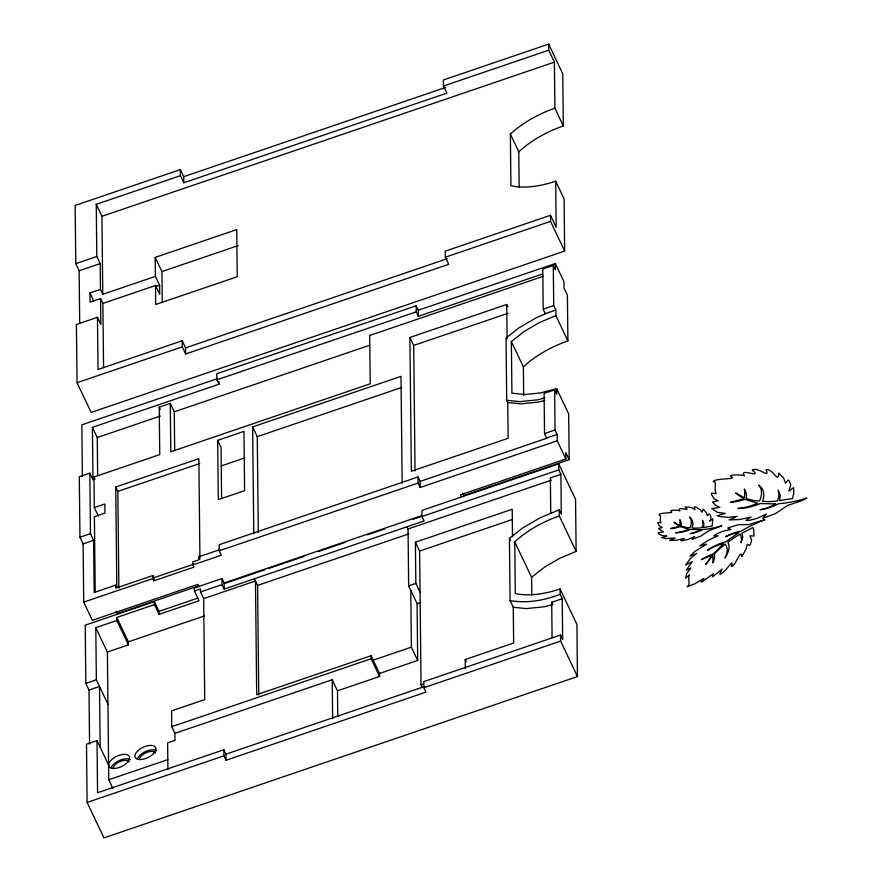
<?xml version="1.0" encoding="UTF-8"?>
<svg xmlns="http://www.w3.org/2000/svg" width="882" height="882" viewBox="0 0 882 882"><rect width="100%" height="100%" fill="white"/><g stroke="black" fill="none" stroke-linecap="round" stroke-linejoin="round"><path stroke-width="1.32" d="M462.554 493.258L463.678 495.618L569.166 459.676L568.669 413.912L556.674 388.642L540.324 392.975L525.055 394.508L511.913 393.174L511.362 341.566L524.371 331.312L539.563 322.481L555.892 315.668L555.825 310.034L553.731 305.602L553.29 265.471L542.772 269.054L543.202 309.185L545.308 313.926L536.752 317.487L519.013 327.806L506.048 338.027L506.709 400.296L507.767 402.512L508.153 438.277L411.343 471.253L409.91 337.464L506.709 304.477L507.8 306.76M465.332 668.633L465.233 659.504L513.644 643.011L513.258 607.246L510.105 600.598L509.432 538.329L522.398 528.12L540.137 517.8L559.21 509.84L561.316 514.272L560.886 474.34L558.78 469.908L558.714 463.822L421.927 510.435L421.993 516.51L424.099 520.953L224.171 589.066L222.066 584.634L221.999 578.559L194.382 587.963L194.415 591.006L199.045 600.763L159.058 614.379L154.427 604.633L154.394 601.59L85.212 625.162L85.83 683.396L88.994 690.044L89.578 744.099M531.78 594.986L531.592 577.335L544.602 567.082L559.794 558.251L576.122 551.437L575.56 499.289L558.714 463.822M519.167 187.16L518.792 151.847A68.002 34.001 -25.4 0 1 563.311 125.95L562.76 73.801L548.648 44.1L443.425 79.953L443.492 86.039L446.865 93.128L183.798 182.761L183.732 176.676L180.369 169.587L75.146 205.44L75.775 263.663L79.137 270.763L79.7 323.462M103.569 367.739L102.874 303.43L155.486 285.503L155.695 304.51L237.236 276.728L236.729 229.596L155.188 257.379L155.386 276.386L102.775 294.312L100.46 289.428L100.184 263.586L96.811 256.497L96.259 204.348L180.435 175.661L180.369 169.587M443.492 86.039L548.714 50.186L548.648 44.1M183.732 176.676L445.498 87.494M102.775 294.312L101.937 216.322L554.403 62.148L548.714 50.186M75.775 263.663L96.811 256.497M79.137 270.763L100.184 263.586M102.874 303.43L100.559 298.557L90.041 302.14L89.942 293.022L100.46 289.428M162.255 302.537L161.924 271.568L238.294 245.549M155.728 286.573L159.598 285.25L155.386 276.386M100.559 298.557L100.835 324.4L97.472 317.311L76.425 324.477L77.054 382.711L91.155 412.412L564.656 251.072L564.105 198.924L555.682 181.196A68.002 34.001 -25.4 0 1 510.921 185.716L510.369 134.119A68.002 34.001 -25.4 0 1 554.899 108.221L554.403 62.148M555.682 181.196L556.178 227.258L550.489 215.296L445.267 251.138L445.333 257.224L448.706 264.313L185.639 353.947L185.573 347.872L182.21 340.772L98.023 369.459L97.472 317.311M77.054 382.711L182.276 346.858L182.21 340.772M445.333 257.224L550.555 221.371L550.489 215.296M185.573 347.872L447.328 258.68M542.265 274.082L418.344 316.296L418.277 310.221L416.172 305.789L216.774 373.725L216.84 379.811L218.945 384.243L92.412 427.351L92.974 479.808L89.821 473.16L79.292 476.743L79.942 537.248L83.106 543.896L83.724 602.13L92.356 620.311L197.844 584.369L198.968 586.728M217.578 378.599L81.828 424.859L82.379 476.589M418.277 310.221L555.329 263.52L563.962 281.7L564.028 288.083L567.402 295.172L567.887 340.937A68.002 34.001 -25.4 0 0 523.357 366.835L523.665 395.357M216.84 379.811L416.238 311.864L416.172 305.789M98.332 516.058L94.297 507.569L93.977 477.008L159.741 454.594L159.223 407.164L170.281 403.394L174.272 411.817L174.691 450.768M543.334 276.286L369.679 335.458L370.197 383.802L170.799 451.749L170.281 403.394M97.659 475.497L97.252 437.549L160.436 416.017M174.272 411.817L369.767 345.215M415.047 471.043L413.691 345.446L507.922 313.342M543.202 309.185L553.731 305.602M545.308 313.617L555.825 310.034M253.784 533.786L252.638 426.91L401.001 376.36L402.159 483.226M217.667 440.35L243.972 431.386L244.612 490.679L218.306 499.642L217.667 440.35L221.04 447.45L221.591 498.65M258.305 532.574L257.268 436.667L401.729 387.441M89.821 473.16L90.471 533.665L93.624 540.313L94.187 592.461L115.751 585.119L116.81 587.335L115.729 486.985L198.858 458.662L199.916 557.633M118.872 588.007L117.835 491.417L199.663 463.535M94.297 507.569L104.826 503.975L104.925 513.103L94.396 516.687L95.212 591.943M221.128 465.961L244.523 457.99M79.942 537.248L90.471 533.665M83.106 543.896L93.624 540.313M554.635 389.855L544.106 393.438L544.536 433.558L546.653 438.299L420.119 481.407L420.185 487.492L557.237 440.791L557.17 434.407L555.065 429.975L554.635 389.855L556.74 394.287L556.674 388.642M544.536 433.558L555.065 429.975M420.119 481.407L418.013 476.975L219.133 544.734L219.199 550.82L221.305 555.252L192.893 564.932L193.952 567.148L153.964 580.775L152.917 578.559L152.884 575.516L115.785 588.151L115.751 585.119M546.642 437.99L557.17 434.407M192.893 564.932L192.86 561.889L198.913 559.827L198.88 556.785L220.004 549.596M219.199 550.82L418.079 483.06L418.013 476.975M153.964 580.775L153.931 577.732L193.919 564.105M83.724 602.13L152.917 578.559M569.166 459.676L565.792 452.587L565.869 458.971L460.382 494.912L461.507 497.272M198.56 585.946L117.229 613.663L116.104 611.303M112.841 788.365L108.751 779.754L107.372 652.041L128.419 644.874L116.843 620.487L116.81 617.444L154.427 604.633M194.415 591.006L200.457 588.944L200.49 591.987L203.654 598.635L204.734 699.591L171.593 710.881L171.758 726.691L174.923 733.339L174.989 740.34L167.624 742.842L167.911 769.523M224.171 589.066L224.105 582.991L421.431 515.75M224.612 583.487L264.898 569.761M268.801 568.427L303.882 556.476M318.182 551.603L345.479 542.298M367.573 534.779L384.464 529.013M413.063 519.278L422.158 516.179M107.935 704.189L96.359 679.802L95.796 627.653L116.843 620.487M200.49 591.987L222.066 584.634M421.993 516.51L558.78 469.908M560.886 474.34L550.368 477.923L550.743 513.225M159.058 614.379L159.025 611.347L197.722 598.161M203.654 598.635L255.471 580.973L256.695 694.696L371.124 655.712L379.547 673.44L379.58 676.483L337.486 690.827L337.762 716.338M379.547 673.44L417.693 660.442L417.076 603.586L408.664 585.857L408.046 528.991L551.415 480.139M258.757 695.027L257.577 585.405L408.851 533.864M420.053 592.274L415.841 583.41L415.4 542.21L512.199 509.223L512.497 536.73M128.419 644.874L128.386 641.831L204.315 615.956M422.103 687.078L421.045 684.862L419.612 551.074L512.541 519.41M85.83 683.396L96.359 679.802M88.994 690.044L99.512 686.461L100.173 747.274M408.664 585.857L415.841 583.41M417.076 603.586L420.67 602.362M108.585 765.003L97.009 740.615L86.491 744.21L87.109 802.433L103.955 837.9L577.456 676.56L576.905 624.412L560.059 588.956A68.002 34.001 -25.4 0 1 515.308 593.476L514.746 541.868A68.002 34.001 -25.4 0 1 559.276 515.97L559.21 509.84M171.758 726.691L371.157 658.755L371.124 655.712M560.059 588.956L560.114 594.281C544.315 600.532 526.973 603.486 510.105 600.598M373.229 660.144L411.376 647.145L410.769 590.29M552.077 637.609L551.702 602.307L562.22 598.713L560.114 594.281M174.923 733.339L332.227 679.746L337.486 690.827M108.751 779.754L167.8 759.634M562.22 598.713L562.661 639.45L560.555 635.018L423.768 681.621L423.834 687.706L425.94 692.138L226.013 760.262L225.946 754.176L223.841 749.744L97.571 792.764L97.009 740.615M421.045 684.862L423.592 683.991M225.946 754.176L424.573 686.505M87.109 802.433L223.907 755.83L223.841 749.744M423.834 687.706L560.621 641.104L560.555 635.018M544.988 397.892L537.634 399.833L519.807 401.63L506.709 400.296M544.811 400.428L538.693 402.049L520.854 403.846L507.767 402.512M513.258 607.246L526.345 608.591L544.183 606.783L552.749 604.523L551.702 602.307M554.899 108.221L563.311 125.95M510.369 134.119L518.792 151.847M550.555 221.371L564.656 251.072M553.29 265.471L555.395 269.903L555.329 263.52M555.892 315.668L567.887 340.937M511.362 341.566L523.357 366.835M557.237 440.791L565.869 458.971M559.276 515.97L576.122 551.437M416.238 311.864L418.344 316.296M514.746 541.868L531.592 577.335M560.621 641.104L577.456 676.56M509.432 538.329L510.48 540.545M409.91 337.464L413.691 345.446M418.079 483.06L420.185 487.492M415.4 542.21L419.612 551.074M406.999 526.774L408.046 528.991M465.233 659.504L466.291 661.721M411.376 647.145L417.693 660.442M180.435 175.661L183.798 182.761M371.157 658.755L379.58 676.483M252.638 426.91L257.268 436.667M155.188 257.379L161.924 271.568M155.486 285.503L159.697 294.368L159.598 285.25M182.276 346.858L185.639 353.947M96.259 204.348L101.937 216.322M254.424 578.757L257.577 585.405M159.223 407.164L160.315 409.446M89.942 293.022L93.746 301.038M221.999 578.559L224.105 582.991M198.88 556.785L199.938 559.012M92.412 427.351L97.252 437.549M115.729 486.985L117.835 491.417M152.884 575.516L153.931 577.732M154.394 601.59L159.025 611.347M93.977 477.008L95.058 479.29M223.907 755.83L226.013 760.262M116.81 617.444L128.386 641.831M95.796 627.653L107.372 652.041M506.709 304.477L507.084 338.864M332.227 679.746L332.646 718.687M218.912 381.807L218.945 384.243M113.061 768.63A8.787 4.388 -25.4 0 1 120.095 761.541A8.787 4.388 -25.4 0 1 129.081 761.949M139.367 759.667A8.787 4.388 -25.4 0 1 146.412 752.578A8.787 4.388 -25.4 0 1 155.386 752.985M137.338 758.774A11.334 5.667 -25.4 0 1 146.081 751.321A11.334 5.667 -25.4 0 1 156.599 750.736M111.033 767.737A11.334 5.667 -25.4 0 1 119.776 760.284A11.334 5.667 -25.4 0 1 130.293 759.7M680.099 522.376L679.901 525.584L674.013 522.365L679.327 526.223L670.629 528.594A23.968 11.984 -25.4 0 0 680.165 526.609L688.743 529.189A24.409 12.205 -25.4 0 1 675.546 532.717A23.957 11.973 -25.4 0 0 690.54 529.421L700.914 529.696A18.963 9.482 -25.4 0 1 690.341 533.588A19.415 9.702 -25.4 0 0 702.667 529.575L706.669 529.156A59.028 29.514 -25.4 0 0 721.719 525.782L708.852 530.688L700.749 536.157L692.127 539.365L694.63 536.454L688.423 539.354L681.819 540.864L680.937 540.633L684.3 538.472L676.615 540.137L669.636 540.412L675.16 537.987L665.667 538.593L661.676 537.579C674.377 534.393 660.034 537.722 658.06 532.805L663.429 532.011L658.534 528.439L662.261 527.557L658.931 525.628L657.807 522.464L661.026 522.806C658.733 520.711 662.47 515.419 658.953 514.724C660.32 512.244 674.752 513.467 671.4 511.494C668.093 509.972 678.214 509.785 679.868 510.91C676.13 505.397 692.359 512.541 685.116 507.062L689.68 507.183A22.546 11.279 -25.4 0 1 693.737 508.76L694.906 509.785L694.366 506.852L696.328 507.249L700.65 510.149L701.995 512.244L703.186 509.179L706.173 512.376L707.441 515.816C709.9 510.38 712.424 518.903 709.701 521.086L712.788 518.759L712.149 526.08L703.351 527.48L703.957 524.018L702.502 520.347L703.053 524.393L702.072 527.645A32.524 16.262 -25.4 0 1 692.039 527.877A30.385 15.192 -25.4 0 0 689.426 517.05A29.878 14.939 -25.4 0 1 689.978 527.723A36.206 18.103 -25.4 0 1 681.147 525.97A31.928 15.964 -25.4 0 0 679.846 519.674L680.099 522.376M744.739 493.005L744.441 497.801L735.654 493.005L743.581 498.76L730.605 502.299A35.776 17.894 -25.4 0 0 744.838 499.333L757.649 503.192A36.427 18.213 -25.4 0 1 737.936 508.451A35.754 17.883 -25.4 0 0 760.328 503.523L775.807 503.942A28.312 14.156 -25.4 0 1 760.03 509.752A28.974 14.487 -25.4 0 0 778.42 503.765L784.396 503.137A88.09 44.045 -25.4 0 0 806.854 498.098L800.591 501.119L787.648 505.419L775.554 513.578L762.687 518.373L766.425 514.041L757.164 518.351L748.796 520.479L745.996 520.27L751.001 517.05L739.546 519.531L729.127 519.939L737.374 516.323L728.697 517.348L720.495 516.709L717.242 515.716L725.28 513.39L717.43 512.354L711.84 508.572L719.855 507.404L715.357 505.022L712.557 502.067L718.113 500.744L714.144 498.826L711.708 494.934L711.465 493.148L716.272 493.655L715.192 491.042L715.28 483.027L714.839 482.035L713.174 481.605C715.225 477.89 736.757 479.72 731.751 476.776C725.588 474.604 742.71 474.296 744.397 475.894C738.256 467.019 763.735 479.345 752.225 470.15C757.627 466.027 770.581 479.643 766.039 469.841C772.775 467.736 778.387 484.582 778.729 473.094L783.657 478.099L785.542 483.226L788.144 479.984L789.225 480.877L790.757 484.725L788.916 491.087L793.535 487.625L793.833 492.795L792.576 498.55L779.434 500.634L780.349 495.464L778.178 489.995L778.993 496.026L777.527 500.888A48.543 24.277 -25.4 0 1 762.566 501.23A45.357 22.678 -25.4 0 0 758.663 485.067A44.585 22.293 -25.4 0 1 759.49 500.998A54.034 27.022 -25.4 0 1 746.293 498.374A47.65 23.825 -25.4 0 0 744.353 488.992L744.739 493.005M741.663 538.891L741.078 542.816L742.787 537.028L741.938 533.246L752.908 527.502L753.889 530.06L753.889 536.047L749.987 535.793L751.629 540.038L750.428 544.117L749.546 545.462L747.33 544.249L745.852 549.585L741.839 556.553C740.869 547.435 735.996 566.057 731.343 566.476C735.114 555.307 724.177 574.766 719.855 574.072L722.182 569.088L712.513 576.883L713.24 573.752L702.689 581.392L700.992 582.01L703.913 578.394L695.104 583.652L687.177 586.762C691.201 584.071 687.012 578.526 689.537 574.976L685.557 578.129L686.869 573.245L690.948 568.03L686.295 570.092L692.271 561.503L685.579 565.086L690.165 558.769L696.67 553.444L689.944 556.079L694.873 551.437L706.68 544.128L699.757 545.815L708.422 540.225L717.992 535.771L713.781 535.947L716.107 534.172L723.097 531.185L730.88 529.498L727.694 528.02L738.477 524.691L748.686 524.592L764.782 519.763A73.79 36.901 -25.4 0 0 746.018 528.351L741.034 531.229A24.266 12.139 -25.4 0 0 725.632 536.708A23.715 11.852 -25.4 0 1 738.862 532.563L725.996 541.713A29.955 14.972 -25.4 0 0 707.287 550.346A30.517 15.259 -25.4 0 1 723.769 543.51L713.196 554.006A29.977 14.983 -25.4 0 0 701.3 559.64L712.16 555.197L705.666 564.491L712.888 555.506L712.976 562.881A39.911 19.955 -25.4 0 0 714.42 553.973A45.258 22.634 -25.4 0 1 725.346 544.293A37.353 18.676 -25.4 0 1 724.938 558.008A37.992 18.996 -25.4 0 0 727.893 542.353A40.66 20.33 -25.4 0 1 740.351 534.128L741.663 538.891M113.91 768.476A11.334 5.667 -25.4 0 0 129.632 757.836A11.334 5.667 -25.4 0 0 113.789 757.947A11.334 5.667 -25.4 0 0 113.91 768.476M140.216 759.512A11.334 5.667 -25.4 0 0 155.938 748.873A11.334 5.667 -25.4 0 0 140.095 748.983A11.334 5.667 -25.4 0 0 140.216 759.512"/></g></svg>
